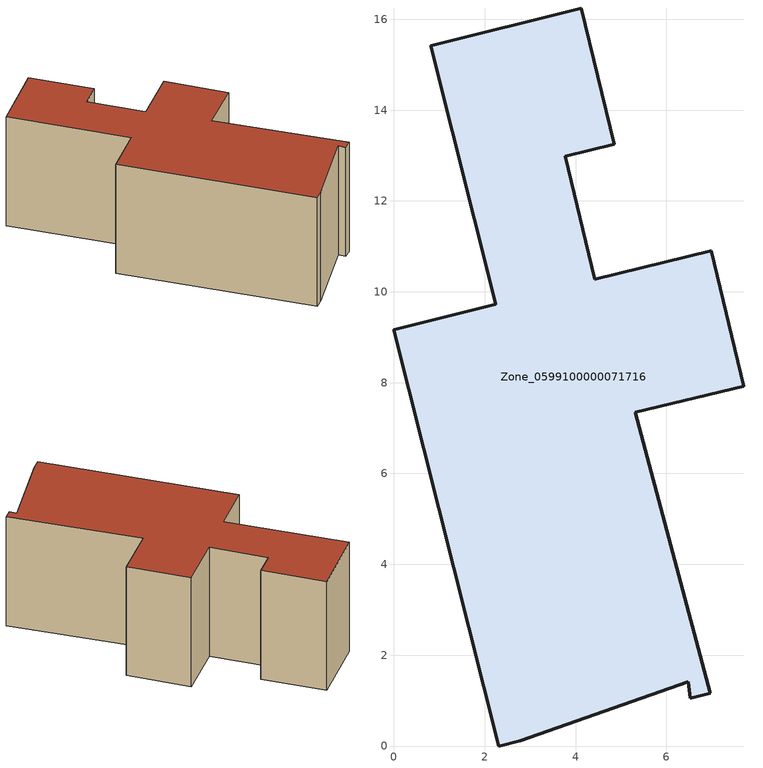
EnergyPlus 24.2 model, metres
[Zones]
Zone_0599100000071716
 floor ground (C_G): 5.31,7.35 6.97,1.17 6.52,1.05 6.48,1.42 2.79,0.12 2.31,0 0,9.17 2.24,9.73 0.81,15.42 4.13,16.25 4.85,13.25 3.77,12.99 4.42,10.28 6.99,10.9 7.7,7.92 z0
 wall outside (C_F): 6.52,1.05 6.97,1.17 5.31,7.35 7.7,7.92 6.99,10.9 4.42,10.28 3.77,12.99 4.85,13.25 4.13,16.25 0.81,15.42 2.24,9.73 0,9.17 2.31,0 2.79,0.12 6.48,1.42 6.52,1.05 z0:5.8
 roof outside (C_R): 6.97,1.17 5.31,7.35 7.7,7.92 6.99,10.9 4.42,10.28 3.77,12.99 4.85,13.25 4.13,16.25 0.81,15.42 2.24,9.73 0,9.17 2.31,0 2.79,0.12 6.48,1.42 6.52,1.05 z5.8
[BUILDING]
Pand.0599100000071716: North Axis=0; Terrain=City; Loads Convergence Tolerance Value=0.04; Temperature Convergence Tolerance Value=0.4; Solar Distribution=FullExterior; Maximum Number of Warmup Days=25; Minimum Number of Warmup Days=1
[Site:Location]
Rotterdam.The.Hague.AP_ZH_NLD Design_Conditions: Latitude=51.96; Longitude=4.45; Time Zone=1; Elevation=-4.5
[SITE:GROUNDTEMPERATURE:BUILDINGSURFACE]
18, 18, 18, 18, 18, 18, 18, 18, 18, 18, 18, 18
[MATERIAL] Thermal Absorptance=0.9; Solar Absorptance=0.7; Visible Absorptance=0.7
Name | Roughness | Thickness | Conductivity | Density | Specific Heat
G.TI.1965-1974 | MediumSmooth | 0.15 | 0.882353 | 540 | 1210
F.TI.1965-1974 | Rough | 0.3 | 0.697674 | 1920 | 840
R.TI.1965-1974 | MediumRough | 0.2 | 0.232558 | 1500 | 1000
[CONSTRUCTION]
C_G: G.TI.1965-1974
C_F: F.TI.1965-1974
C_R: R.TI.1965-1974
[ZONE]
Zone_0599100000071716: Type=1; Multiplier=1; Ceiling Height=Autocalculate; Volume=Autocalculate; Floor Area=autocalculate; Part of Total Floor Area=Yes
[ZONEINFILTRATION:DESIGNFLOWRATE]
Infil_Zone_0599100000071716: Zone or ZoneList or Space or SpaceList=Zone_0599100000071716; Schedule=AlwaysOn; Design Flow Rate Calculation Method=Flow/Area; Flow Rate per Floor Area=0.003; Constant Term Coefficient=1; Temperature Term Coefficient=0; Velocity Term Coefficient=0; Velocity Squared Term Coefficient=0
[HVACTEMPLATE:ZONE:IDEALLOADSAIRSYSTEM]
Zone_0599100000071716: Maximum Heating Supply Air Temperature=50; Minimum Cooling Supply Air Temperature=13; Maximum Heating Supply Air Humidity Ratio=0.0156; Minimum Cooling Supply Air Humidity Ratio=0.0077; Heating Limit=NoLimit; Cooling Limit=NoLimit; Dehumidification Control Type=ConstantSensibleHeatRatio; Cooling Sensible Heat Ratio=0.7; Dehumidification Setpoint=60; Humidification Control Type=None; Humidification Setpoint=30; Outdoor Air Method=None; Outdoor Air Flow Rate per Person=0.00944; Outdoor Air Flow Rate per Zone Floor Area=0; Outdoor Air Flow Rate per Zone=0; Demand Controlled Ventilation Type=None; Outdoor Air Economizer Type=NoEconomizer; Heat Recovery Type=None; Sensible Heat Recovery Effectiveness=0.7; Latent Heat Recovery Effectiveness=0.65
[ZONECONTROL:THERMOSTAT]
ThermostatControl_Zone_0599100000071716: Zone or ZoneList=Zone_0599100000071716; Control Type Schedule=DualSetpointControlType; Control 1=Thermostat_Zone_0599100000071716; Temperature Difference Between Cutout And Setpoint=0
[THERMOSTATSETPOINT:DUALSETPOINT]
Thermostat_Zone_0599100000071716: Heating Setpoint Temperature Schedule=HeatingSetpoint_Zone_0599100000071716; Cooling Setpoint Temperature Schedule=CoolingSetpoint_Zone_0599100000071716
[SCHEDULE:COMPACT]
HeatingSetpoint_Zone_0599100000071716: Through: 12/31, For: AllDays, Until: 24:00, 21
CoolingSetpoint_Zone_0599100000071716: Through: 12/31, For: AllDays, Until: 24:00, 24
DualSetpointControlType: Through: 12/31, For: AllDays, Until: 24:00, 4
AlwaysOn: Through: 12/31, For: AllDays, Until: 24:00, 1
